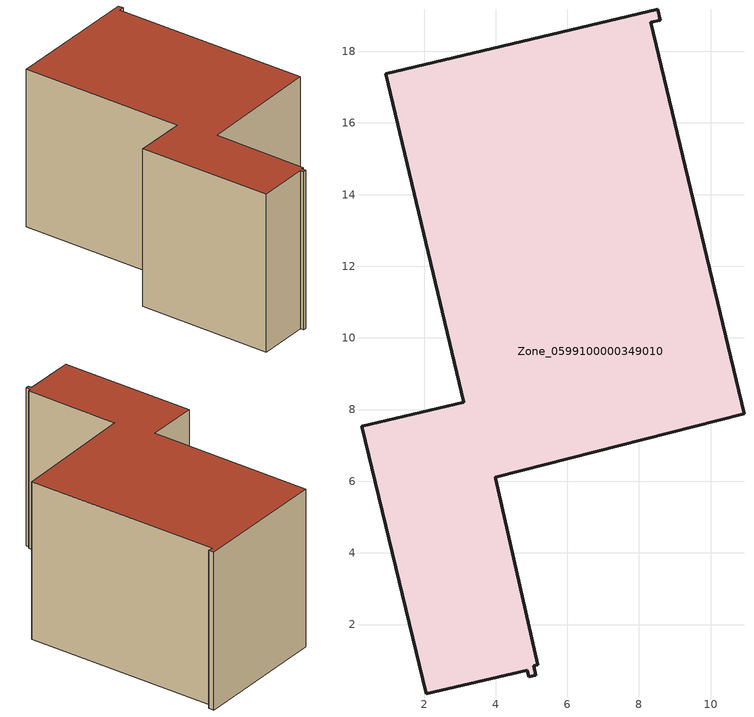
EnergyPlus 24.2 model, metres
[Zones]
Zone_0599100000349010
 floor ground (C_G): 3.99,6.12 4,6.06 5.18,0.88 5.06,0.85 5.11,0.59 4.93,0.54 4.88,0.73 2.06,0.06 0.26,7.54 3.11,8.2 0.93,17.37 8.52,19.18 8.59,18.87 8.33,18.81 10.93,7.89 z0
 wall outside (C_F): 5.11,0.59 5.06,0.85 5.18,0.88 4,6.06 3.99,6.12 10.93,7.89 8.33,18.81 8.59,18.87 8.52,19.18 0.93,17.37 3.11,8.2 0.26,7.54 2.06,0.06 4.88,0.73 4.93,0.54 5.11,0.59 z0:9.18
 roof outside (C_R): 4,6.06 3.99,6.12 10.93,7.89 8.33,18.81 8.59,18.87 8.52,19.18 0.93,17.37 3.11,8.2 0.26,7.54 2.06,0.06 4.88,0.73 4.93,0.54 5.11,0.59 5.06,0.85 5.18,0.88 z9.18
[BUILDING]
Pand.0599100000349010: North Axis=0; Terrain=City; Loads Convergence Tolerance Value=0.04; Temperature Convergence Tolerance Value=0.4; Solar Distribution=FullExterior; Maximum Number of Warmup Days=25; Minimum Number of Warmup Days=1
[Site:Location]
Rotterdam.The.Hague.AP_ZH_NLD Design_Conditions: Latitude=51.96; Longitude=4.45; Time Zone=1; Elevation=-4.5
[SITE:GROUNDTEMPERATURE:BUILDINGSURFACE]
18, 18, 18, 18, 18, 18, 18, 18, 18, 18, 18, 18
[MATERIAL] Thermal Absorptance=0.9; Solar Absorptance=0.7; Visible Absorptance=0.7
Name | Roughness | Thickness | Conductivity | Density | Specific Heat
G.D.1992-2005 | MediumSmooth | 0.15 | 0.06 | 540 | 1210
F.D.1992-2005 | Rough | 0.3 | 0.12 | 1920 | 840
R.D.1992-2005 | MediumRough | 0.2 | 0.08 | 1500 | 1000
[CONSTRUCTION]
C_G: G.D.1992-2005
C_F: F.D.1992-2005
C_R: R.D.1992-2005
[ZONE]
Zone_0599100000349010: Type=1; Multiplier=1; Ceiling Height=Autocalculate; Volume=Autocalculate; Floor Area=autocalculate; Part of Total Floor Area=Yes
[ZONEINFILTRATION:DESIGNFLOWRATE]
Infil_Zone_0599100000349010: Zone or ZoneList or Space or SpaceList=Zone_0599100000349010; Schedule=AlwaysOn; Design Flow Rate Calculation Method=Flow/Area; Flow Rate per Floor Area=0.0021; Constant Term Coefficient=1; Temperature Term Coefficient=0; Velocity Term Coefficient=0; Velocity Squared Term Coefficient=0
[HVACTEMPLATE:ZONE:IDEALLOADSAIRSYSTEM]
Zone_0599100000349010: Maximum Heating Supply Air Temperature=50; Minimum Cooling Supply Air Temperature=13; Maximum Heating Supply Air Humidity Ratio=0.0156; Minimum Cooling Supply Air Humidity Ratio=0.0077; Heating Limit=NoLimit; Cooling Limit=NoLimit; Dehumidification Control Type=ConstantSensibleHeatRatio; Cooling Sensible Heat Ratio=0.7; Dehumidification Setpoint=60; Humidification Control Type=None; Humidification Setpoint=30; Outdoor Air Method=None; Outdoor Air Flow Rate per Person=0.00944; Outdoor Air Flow Rate per Zone Floor Area=0; Outdoor Air Flow Rate per Zone=0; Demand Controlled Ventilation Type=None; Outdoor Air Economizer Type=NoEconomizer; Heat Recovery Type=None; Sensible Heat Recovery Effectiveness=0.7; Latent Heat Recovery Effectiveness=0.65
[ZONECONTROL:THERMOSTAT]
ThermostatControl_Zone_0599100000349010: Zone or ZoneList=Zone_0599100000349010; Control Type Schedule=DualSetpointControlType; Control 1=Thermostat_Zone_0599100000349010; Temperature Difference Between Cutout And Setpoint=0
[THERMOSTATSETPOINT:DUALSETPOINT]
Thermostat_Zone_0599100000349010: Heating Setpoint Temperature Schedule=HeatingSetpoint_Zone_0599100000349010; Cooling Setpoint Temperature Schedule=CoolingSetpoint_Zone_0599100000349010
[SCHEDULE:COMPACT]
HeatingSetpoint_Zone_0599100000349010: Through: 12/31, For: AllDays, Until: 24:00, 21
CoolingSetpoint_Zone_0599100000349010: Through: 12/31, For: AllDays, Until: 24:00, 24
DualSetpointControlType: Through: 12/31, For: AllDays, Until: 24:00, 4
AlwaysOn: Through: 12/31, For: AllDays, Until: 24:00, 1
